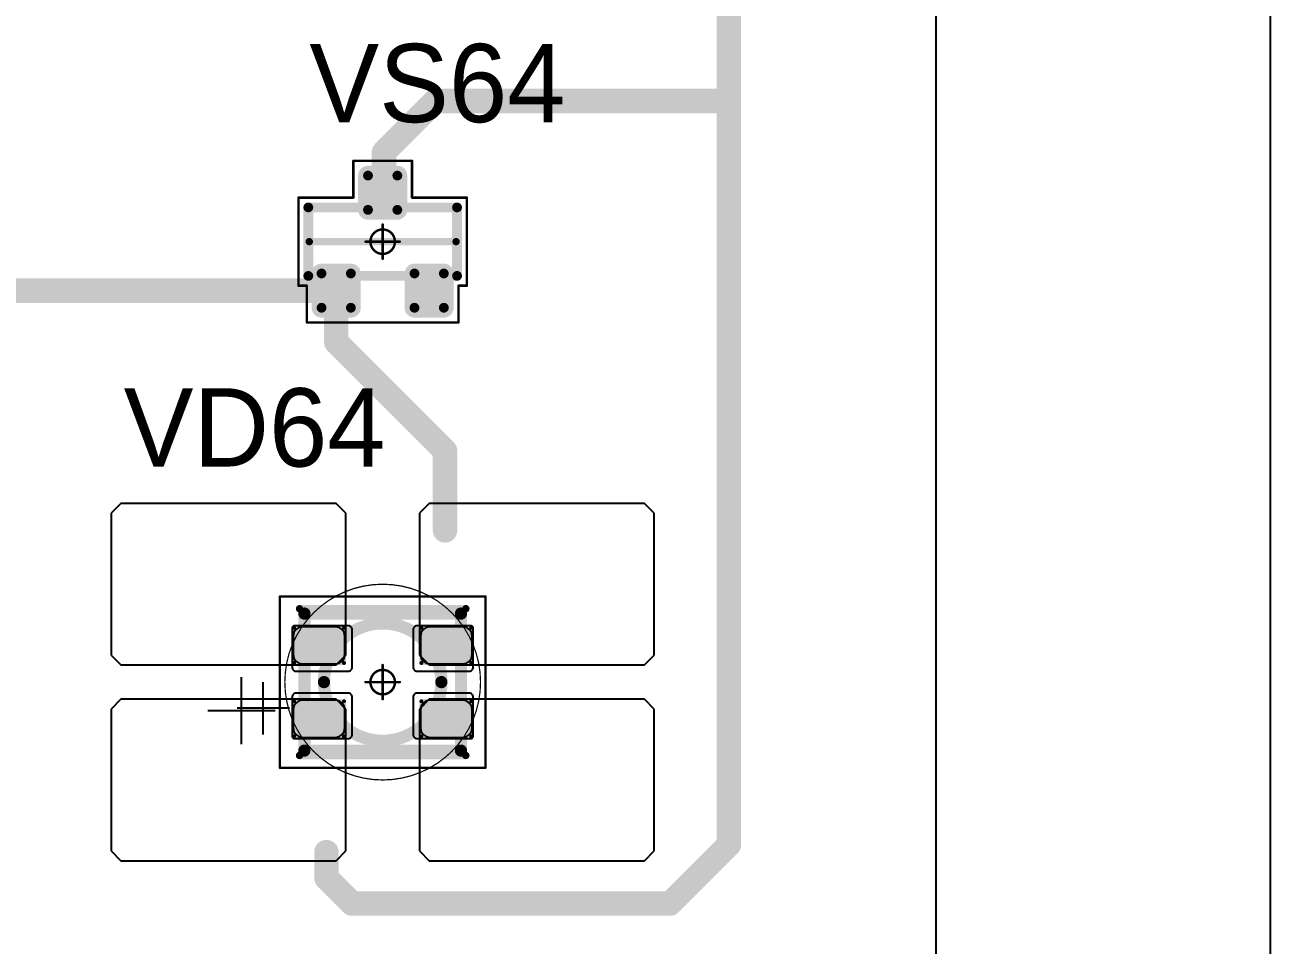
# Model space of a CAD drawing. Header units: millimetres. Extents: x 0 to 400, y 0 to 514.
# Drawn here: x 292.69 to 318.14, y 427.13 to 445.93 of the extents above; entities that cross this region are included whole.
import ezdxf

# ---------------------------------------------------------------- set-up
doc = ezdxf.new("R2010")
doc.units = ezdxf.units.MM
for name, color, linetype in [('Mechanical13', 56, 'Continuous'), ('Mechanical15', 56, 'Continuous'), ('Mechanical2', 216, 'Continuous'), ('TopLayer', 1, 'Continuous'), ('TopOverlay', 2, 'Continuous'), ('TopPaste', 8, 'Continuous'), ('TopSolder', 216, 'Continuous')]:
    doc.layers.add(name, color=color, linetype=linetype)

# ---------------------------------------------------------------- blocks, each defined once
blk = doc.blocks.new('SOT23_118')
at = {"layer": 'Mechanical13', "const_width": 0.1999996}
for points in [[(-0.7000011399999999, 1.52008078), (0.7000011399999999, 1.52008078)], [(-0.7000011399999999, 1.52008078), (-0.7000011399999999, -1.51991822)], [(0.7000011399999999, 1.52008078), (0.7000011399999999, -1.51991822)], [(-0.7000011399999999, -1.51991822), (0.7000011399999999, -1.51991822)]]:
    blk.add_lwpolyline(points, dxfattribs=at)
at = {"layer": 'Mechanical13', "const_width": 0.0999998}
for points in [[(-0.75000104, 1.52008078, 1), (-0.65000124, 1.52008078, 1)], [(-0.75000104, 1.52008078, 1), (-0.65000124, 1.52008078, 1)], [(0.65000124, 1.52008078, 1), (0.75000104, 1.52008078, 1)], [(0.65000124, 1.52008078, 1), (0.75000104, 1.52008078, 1)], [(-0.75000104, -1.51991822, 1), (-0.65000124, -1.51991822, 1)], [(-0.75000104, -1.51991822, 1), (-0.65000124, -1.51991822, 1)], [(0.65000124, -1.51991822, 1), (0.75000104, -1.51991822, 1)], [(0.65000124, -1.51991822, 1), (0.75000104, -1.51991822, 1)]]:
    blk.add_lwpolyline(points, format="xyb", close=True, dxfattribs=at)
at = {"layer": 'Mechanical15', "const_width": 0.0499999}
for points in [[(-1.64999924, 1.55008072), (-1.64999924, -1.54991816)], [(-1.64999924, 1.55008072), (-0.90000074, 1.55008072)], [(-0.90000074, 1.72008038), (-0.90000074, 1.55008072)], [(-0.90000074, 1.72008038), (0.90000074, 1.72008038)], [(0.90000074, 1.72008038), (0.90000074, 0.6000800799999999)], [(0.90000074, 0.6000800799999999), (1.64999924, 0.6000800799999999)], [(1.64999924, 0.6000800799999999), (1.64999924, -0.59991752)], [(0, 0.35008058), (0, -0.34991802)], [(-0.3499993, 8.128e-05), (0.3499993, 8.128e-05)], [(0.90000074, -0.59991752), (1.64999924, -0.59991752)], [(0.90000074, -0.59991752), (0.90000074, -1.71991782)], [(-1.64999924, -1.54991816), (-0.90000074, -1.54991816)], [(-0.90000074, -1.54991816), (-0.90000074, -1.71991782)], [(-0.90000074, -1.71991782), (0.90000074, -1.71991782)]]:
    blk.add_lwpolyline(points, dxfattribs=at)
at = {"layer": 'Mechanical15'}
for points, const_width in [([(-1.66249858, 1.55008072, 1), (-1.6374999, 1.55008072, 1)], 0.02499868), ([(-1.66249858, 1.55008072, 1), (-1.6374999, 1.55008072, 1)], 0.02499868), ([(-0.9125000799999999, 1.72008038, 1), (-0.8875014, 1.72008038, 1)], 0.02499868), ([(-0.9125000799999999, 1.72008038, 1), (-0.8875014, 1.72008038, 1)], 0.02499868), ([(-0.9125000799999999, 1.55008072, 1), (-0.8875014, 1.55008072, 1)], 0.02499868), ([(-0.9125000799999999, 1.55008072, 1), (-0.8875014, 1.55008072, 1)], 0.02499868), ([(0.8875014, 1.72008038, 1), (0.9125000799999999, 1.72008038, 1)], 0.02499868), ([(0.8875014, 1.72008038, 1), (0.9125000799999999, 1.72008038, 1)], 0.02499868), ([(0.8875014, 0.6000800799999999, 1), (0.9125000799999999, 0.6000800799999999, 1)], 0.02499868), ([(0.8875014, 0.6000800799999999, 1), (0.9125000799999999, 0.6000800799999999, 1)], 0.02499868), ([(1.6374999, 0.6000800799999999, 1), (1.66249858, 0.6000800799999999, 1)], 0.02499868), ([(1.6374999, 0.6000800799999999, 1), (1.66249858, 0.6000800799999999, 1)], 0.02499868), ([(0.2499995, 8.128e-05, 1), (-0.2499995, 8.128e-05, 1)], 0.0499999), ([(-0.01249934, 0.35008058, 1), (0.01249934, 0.35008058, 1)], 0.02499868), ([(-0.36249864, 8.128e-05, 1), (-0.33749996, 8.128e-05, 1)], 0.02499868), ([(-0.26249884, 8.128e-05, 1), (-0.23750016, 8.128e-05, 1)], 0.02499868), ([(0.23750016, 8.128e-05, 1), (0.26249884, 8.128e-05, 1)], 0.02499868), ([(0.33749996, 8.128e-05, 1), (0.36249864, 8.128e-05, 1)], 0.02499868), ([(-0.01249934, -0.34991802, 1), (0.01249934, -0.34991802, 1)], 0.02499868), ([(0.8875014, -0.59991752, 1), (0.9125000799999999, -0.59991752, 1)], 0.02499868), ([(0.8875014, -0.59991752, 1), (0.9125000799999999, -0.59991752, 1)], 0.02499868), ([(1.6374999, -0.59991752, 1), (1.66249858, -0.59991752, 1)], 0.02499868), ([(1.6374999, -0.59991752, 1), (1.66249858, -0.59991752, 1)], 0.02499868), ([(-1.66249858, -1.54991816, 1), (-1.6374999, -1.54991816, 1)], 0.02499868), ([(-1.66249858, -1.54991816, 1), (-1.6374999, -1.54991816, 1)], 0.02499868), ([(-0.9125000799999999, -1.54991816, 1), (-0.8875014, -1.54991816, 1)], 0.02499868), ([(-0.9125000799999999, -1.54991816, 1), (-0.8875014, -1.54991816, 1)], 0.02499868), ([(-0.9125000799999999, -1.71991782, 1), (-0.8875014, -1.71991782, 1)], 0.02499868), ([(-0.9125000799999999, -1.71991782, 1), (-0.8875014, -1.71991782, 1)], 0.02499868), ([(0.8875014, -1.71991782, 1), (0.9125000799999999, -1.71991782, 1)], 0.02499868), ([(0.8875014, -1.71991782, 1), (0.9125000799999999, -1.71991782, 1)], 0.02499868)]:
    blk.add_lwpolyline(points, format="xyb", close=True, dxfattribs=dict(at, const_width=const_width))
at = {"layer": 'TopLayer', "const_width": 0.0999998}
for points in [[(-1.39999974, 1.25008132, 1), (-1.29999994, 1.25008132, 1)], [(-0.7000011399999999, 1.25008132, 1), (-0.6000013399999999, 1.25008132, 1)], [(-1.39999974, 0.65008252, 1), (-1.29999994, 0.65008252, 1)], [(-0.7000011399999999, 0.65008252, 1), (-0.6000013399999999, 0.65008252, 1)], [(0.6000013399999999, 0.30008068, 1), (0.7000011399999999, 0.30008068, 1)], [(1.29999994, 0.30008068, 1), (1.39999974, 0.30008068, 1)], [(0.6000013399999999, -0.29991812, 1), (0.7000011399999999, -0.29991812, 1)], [(1.29999994, -0.29991812, 1), (1.39999974, -0.29991812, 1)], [(-1.39999974, -0.64991996, 1), (-1.29999994, -0.64991996, 1)], [(-0.7000011399999999, -0.64991996, 1), (-0.6000013399999999, -0.64991996, 1)], [(-1.39999974, -1.24991876, 1), (-1.29999994, -1.24991876, 1)], [(-0.7000011399999999, -1.24991876, 1), (-0.6000013399999999, -1.24991876, 1)]]:
    blk.add_lwpolyline(points, format="xyb", close=True, dxfattribs=at)
at = {"layer": 'TopLayer'}
for points in [[(-1.34999984, 1.35008112), (-1.34999984, 0.55008272), (-0.65000124, 1.35008112), (-0.65000124, 0.55008272)], [(-1.44999964, 1.25008132), (-1.44999964, 0.65008252), (-0.55000144, 1.25008132), (-0.55000144, 0.65008252)], [(0.55000144, 0.30008068), (0.55000144, -0.29991812), (1.44999964, 0.30008068), (1.44999964, -0.29991812)], [(0.65000124, 0.40008048), (0.65000124, -0.39991792), (1.34999984, 0.40008048), (1.34999984, -0.39991792)], [(-1.44999964, -0.64991996), (-1.44999964, -1.24991876), (-0.55000144, -0.64991996), (-0.55000144, -1.24991876)], [(-1.34999984, -0.54992016), (-1.34999984, -1.34991856), (-0.65000124, -0.54992016), (-0.65000124, -1.34991856)]]:
    blk.add_solid(points, dxfattribs=at)
at = {"layer": 'TopOverlay', "const_width": 0.1499997}
blk.add_lwpolyline([(0, 1.49999954), (0, -1.49999954)], dxfattribs=at)
at = {"layer": 'TopOverlay', "const_width": 0.07499858}
for points in [[(-0.03750056, 1.49999954, 1), (0.03750056, 1.49999954, 1)], [(-0.03750056, -1.49999954, 1), (0.03750056, -1.49999954, 1)]]:
    blk.add_lwpolyline(points, format="xyb", close=True, dxfattribs=at)
at = {"layer": 'TopPaste', "const_width": 0.07499858}
for points in [[(-1.38749786, 1.25008132, 1), (-1.31250182, 1.25008132, 1)], [(-0.68749926, 1.25008132, 1), (-0.61250322, 1.25008132, 1)], [(-1.38749786, 0.65008252, 1), (-1.31250182, 0.65008252, 1)], [(-0.68749926, 0.65008252, 1), (-0.61250322, 0.65008252, 1)], [(0.61250322, 0.30008068, 1), (0.68749926, 0.30008068, 1)], [(1.31250182, 0.30008068, 1), (1.38749786, 0.30008068, 1)], [(0.61250322, -0.29991812, 1), (0.68749926, -0.29991812, 1)], [(1.31250182, -0.29991812, 1), (1.38749786, -0.29991812, 1)], [(-1.38749786, -0.64991996, 1), (-1.31250182, -0.64991996, 1)], [(-0.68749926, -0.64991996, 1), (-0.61250322, -0.64991996, 1)], [(-1.38749786, -1.24991876, 1), (-1.31250182, -1.24991876, 1)], [(-0.68749926, -1.24991876, 1), (-0.61250322, -1.24991876, 1)]]:
    blk.add_lwpolyline(points, format="xyb", close=True, dxfattribs=at)
at = {"layer": 'TopPaste'}
for points in [[(-1.34999984, 1.3250799), (-1.34999984, 0.57508394), (-0.65000124, 1.3250799), (-0.65000124, 0.57508394)], [(-1.42499842, 1.25008132), (-1.42499842, 0.65008252), (-0.5750026599999999, 1.25008132), (-0.5750026599999999, 0.65008252)], [(0.5750026599999999, 0.30008068), (0.5750026599999999, -0.29991812), (1.42499842, 0.30008068), (1.42499842, -0.29991812)], [(0.65000124, 0.37507926), (0.65000124, -0.3749166999999999), (1.34999984, 0.37507926), (1.34999984, -0.3749166999999999)], [(-1.42499842, -0.64991996), (-1.42499842, -1.24991876), (-0.5750026599999999, -0.64991996), (-0.5750026599999999, -1.24991876)], [(-1.34999984, -0.57492138), (-1.34999984, -1.32491734), (-0.65000124, -0.57492138), (-0.65000124, -1.32491734)]]:
    blk.add_solid(points, dxfattribs=at)
at = {"layer": 'TopSolder', "const_width": 0.2015998}
for points in [[(-1.45079974, 1.25008132, 1), (-1.24919994, 1.25008132, 1)], [(-0.75080114, 1.25008132, 1), (-0.5492013399999999, 1.25008132, 1)], [(-1.45079974, 0.65008252, 1), (-1.24919994, 0.65008252, 1)], [(-0.75080114, 0.65008252, 1), (-0.5492013399999999, 0.65008252, 1)], [(0.5492013399999999, 0.30008068, 1), (0.75080114, 0.30008068, 1)], [(1.24919994, 0.30008068, 1), (1.45079974, 0.30008068, 1)], [(0.5492013399999999, -0.29991812, 1), (0.75080114, -0.29991812, 1)], [(1.24919994, -0.29991812, 1), (1.45079974, -0.29991812, 1)], [(-1.45079974, -0.64991996, 1), (-1.24919994, -0.64991996, 1)], [(-0.75080114, -0.64991996, 1), (-0.5492013399999999, -0.64991996, 1)], [(-1.45079974, -1.24991876, 1), (-1.24919994, -1.24991876, 1)], [(-0.75080114, -1.24991876, 1), (-0.5492013399999999, -1.24991876, 1)]]:
    blk.add_lwpolyline(points, format="xyb", close=True, dxfattribs=at)
at = {"layer": 'TopSolder'}
for points in [[(-1.34999984, 1.45168112), (-1.34999984, 0.44848272), (-0.65000124, 1.45168112), (-0.65000124, 0.44848272)], [(-1.55159964, 1.25008132), (-1.55159964, 0.65008252), (-0.4484014399999999, 1.25008132), (-0.4484014399999999, 0.65008252)], [(0.4484014399999999, 0.30008068), (0.4484014399999999, -0.29991812), (1.55159964, 0.30008068), (1.55159964, -0.29991812)], [(0.65000124, 0.50168048), (0.65000124, -0.50151792), (1.34999984, 0.50168048), (1.34999984, -0.50151792)], [(-1.34999984, -0.44832016), (-1.34999984, -1.45151856), (-0.65000124, -0.44832016), (-0.65000124, -1.45151856)], [(-1.55159964, -0.64991996), (-1.55159964, -1.24991876), (-0.4484014399999999, -0.64991996), (-0.4484014399999999, -1.24991876)]]:
    blk.add_solid(points, dxfattribs=at)
blk = doc.blocks.new('E65F_291')
at = {"layer": 'Mechanical13'}
for p, q in [((2.44058186, 1.07119928), (2.44058186, 0)), ((1.90498222, 0.5355996399999999), (2.9761815, 0.5355996399999999))]:
    blk.add_line(p, q, dxfattribs=at)
at = {"layer": 'Mechanical13', "const_width": 0.2499995}
for points in [[(-1.60001712, 1.39999974), (-1.60001712, -1.39999974)], [(1.59998156, 1.39999974), (-1.60001712, 1.39999974)], [(1.59998156, 1.39999974), (1.59998156, -1.39999974)], [(1.59998156, -1.39999974), (-1.60001712, -1.39999974)]]:
    blk.add_lwpolyline(points, dxfattribs=at)
at = {"layer": 'Mechanical13'}
for points, const_width in [([(-1.66251636, 1.39999974, 1), (-1.53751788, 1.39999974, 1)], 0.12499848), ([(-1.66251636, 1.39999974, 1), (-1.53751788, 1.39999974, 1)], 0.12499848), ([(1.19998236, 0, 1), (-1.20001792, 0, 1)], 0.2499995), ([(1.53748232, 1.39999974, 1), (1.6624808, 1.39999974, 1)], 0.12499848), ([(1.53748232, 1.39999974, 1), (1.6624808, 1.39999974, 1)], 0.12499848), ([(-1.26251716, 0, 1), (-1.13751868, 0, 1)], 0.12499848), ([(1.13748312, 0, 1), (1.2624816, 0, 1)], 0.12499848), ([(-1.66251636, -1.39999974, 1), (-1.53751788, -1.39999974, 1)], 0.12499848), ([(-1.66251636, -1.39999974, 1), (-1.53751788, -1.39999974, 1)], 0.12499848), ([(1.53748232, -1.39999974, 1), (1.6624808, -1.39999974, 1)], 0.12499848), ([(1.53748232, -1.39999974, 1), (1.6624808, -1.39999974, 1)], 0.12499848)]:
    blk.add_lwpolyline(points, format="xyb", close=True, dxfattribs=dict(at, const_width=const_width))
at = {"layer": 'Mechanical15', "const_width": 0.0499999}
for points in [[(2.09996532, 1.74999904), (-2.10003644, 1.75000158)], [(-2.10003644, 1.75000158), (-2.10003644, -1.75000158)], [(2.09996532, 1.74999904), (2.09996532, -1.74999904)], [(-1.778e-05, 0.3499993), (-1.778e-05, -0.3499993)], [(-1.778e-05, 0.3499993), (-1.778e-05, -0.3499993)], [(0.34996374, 1.778e-05), (-0.35003486, 1.778e-05)], [(0.34998152, 0), (-0.35001708, 0)], [(2.09996532, -1.74999904), (-2.10003644, -1.75000158)]]:
    blk.add_lwpolyline(points, dxfattribs=at)
at = {"layer": 'Mechanical15'}
for points, const_width in [([(-2.11253578, 1.75000158, 1), (-2.0875371, 1.75000158, 1)], 0.02499868), ([(-2.11253578, 1.75000158, 1), (-2.0875371, 1.75000158, 1)], 0.02499868), ([(2.08746598, 1.74999904, 1), (2.11246466, 1.74999904, 1)], 0.02499868), ([(2.08746598, 1.74999904, 1), (2.11246466, 1.74999904, 1)], 0.02499868), ([(0.24996394, 1.778e-05, 1), (-0.25003506, 1.778e-05, 1)], 0.0499999), ([(0.24998172, 0, 1), (-0.25001728, 0, 1)], 0.0499999), ([(-0.01251712, 0.3499993, 1), (0.01248156, 0.3499993, 1)], 0.02499868), ([(-0.01251712, 0.3499993, 1), (0.01248156, 0.3499993, 1)], 0.02499868), ([(-0.3625342, 1.778e-05, 1), (-0.33753552, 1.778e-05, 1)], 0.02499868), ([(-0.36251642, 0, 1), (-0.33751774, 0, 1)], 0.02499868), ([(-0.2625344, 1.778e-05, 1), (-0.23753572, 1.778e-05, 1)], 0.02499868), ([(-0.26251662, 0, 1), (-0.23751794, 0, 1)], 0.02499868), ([(0.2374646, 1.778e-05, 1), (0.26246328, 1.778e-05, 1)], 0.02499868), ([(0.23748238, 0, 1), (0.26248106, 0, 1)], 0.02499868), ([(0.3374643999999999, 1.778e-05, 1), (0.36246308, 1.778e-05, 1)], 0.02499868), ([(0.33748218, 0, 1), (0.36248086, 0, 1)], 0.02499868), ([(-0.01251712, -0.3499993, 1), (0.01248156, -0.3499993, 1)], 0.02499868), ([(-0.01251712, -0.3499993, 1), (0.01248156, -0.3499993, 1)], 0.02499868), ([(-2.11253578, -1.75000158, 1), (-2.0875371, -1.75000158, 1)], 0.02499868), ([(-2.11253578, -1.75000158, 1), (-2.0875371, -1.75000158, 1)], 0.02499868), ([(2.08746598, -1.74999904, 1), (2.11246466, -1.74999904, 1)], 0.02499868), ([(2.08746598, -1.74999904, 1), (2.11246466, -1.74999904, 1)], 0.02499868)]:
    blk.add_lwpolyline(points, format="xyb", close=True, dxfattribs=dict(at, const_width=const_width))
at = {"layer": 'TopLayer'}
for p, q in [((-5.35001724, 3.64999778), (-5.55001684, 3.44999818)), ((-0.9500158799999998, 3.650002859999999), (-5.35001724, 3.65000032)), ((-5.35001724, 3.65000032), (-5.35001724, 3.64999778)), ((-0.75001374, 3.45000072), (-0.9500158799999998, 3.650002859999999)), ((0.9499803199999999, 3.64999778), (0.7499807199999999, 3.44999818)), ((5.34997914, 3.65000032), (0.9499803199999999, 3.650002859999999)), ((0.9499803199999999, 3.650002859999999), (0.9499803199999999, 3.64999778)), ((5.54997874, 3.45000072), (5.34997914, 3.65000032)), ((-5.55001684, 3.44999818), (-5.54973236, 3.4497137)), ((-5.54973236, 3.4497137), (-5.54973236, 0.5499989)), ((-0.75001628, 0.54999636), (-0.75001374, 3.45000072)), ((0.7499807199999999, 3.44999818), (0.7502652, 3.4497137)), ((0.7502652, 3.4497137), (0.7502652, 0.5499989)), ((5.54998128, 0.54999636), (5.54997874, 3.45000072)), ((-5.54973236, 0.5499989), (-5.35001724, 0.3499993)), ((-0.9500158799999998, 0.3499993), (-0.75001628, 0.54999636)), ((0.7502652, 0.5499989), (0.9499803199999999, 0.3499993)), ((5.349981679999999, 0.3499993), (5.54998128, 0.54999636)), ((-5.35001724, 0.3499993), (-0.9500158799999998, 0.3499993)), ((0.9499803199999999, 0.3499993), (5.349981679999999, 0.3499993)), ((-5.35001724, -0.35000184), (-5.55001684, -0.55000144)), ((-0.9500158799999998, -0.3499993), (-5.35001724, -0.3499993)), ((-5.35001724, -0.3499993), (-5.35001724, -0.35000184)), ((-0.75001628, -0.54999636), (-0.9500158799999998, -0.3499993)), ((0.9499803199999999, -0.35000184), (0.7499807199999999, -0.55000144)), ((5.349981679999999, -0.3499993), (0.9499803199999999, -0.3499993)), ((0.9499803199999999, -0.3499993), (0.9499803199999999, -0.35000184)), ((5.54998128, -0.54999636), (5.349981679999999, -0.3499993)), ((-5.55001684, -0.55000144), (-5.54973236, -0.55028592)), ((-5.54973236, -0.55028592), (-5.54973236, -3.45000072)), ((-0.75001374, -3.45000072), (-0.75001628, -0.54999636)), ((0.7499807199999999, -0.55000144), (0.7502652, -0.55028592)), ((0.7502652, -0.55028592), (0.7502652, -3.45000072)), ((5.54997874, -3.45000072), (5.54998128, -0.54999636)), ((-5.54973236, -3.45000072), (-5.35001724, -3.65000032)), ((-0.9500158799999998, -3.650002859999999), (-0.75001374, -3.45000072)), ((0.7502652, -3.45000072), (0.9499803199999999, -3.650002859999999)), ((5.34997914, -3.65000032), (5.54997874, -3.45000072)), ((-5.35001724, -3.65000032), (-0.9500158799999998, -3.650002859999999)), ((0.9499803199999999, -3.650002859999999), (5.34997914, -3.65000032))]:
    blk.add_line(p, q, dxfattribs=at)
at = {"layer": 'TopLayer', "const_width": 0.03999991999999999}
for points in [[(-1.82994554, 1.11000032, 1), (-1.78994562, 1.11000032, 1)], [(-0.8099475799999999, 1.11000032, 1), (-0.7699476599999999, 1.11000032, 1)], [(0.77005434, 1.11000032, 1), (0.81005426, 1.11000032, 1)], [(1.7900523, 1.11000032, 1), (1.83005222, 1.11000032, 1)], [(-1.82994554, 0.39000176, 1), (-1.78994562, 0.39000176, 1)], [(-0.8099475799999999, 0.39000176, 1), (-0.7699476599999999, 0.39000176, 1)], [(0.77005434, 0.39000176, 1), (0.81005426, 0.39000176, 1)], [(1.7900523, 0.39000176, 1), (1.83005222, 0.39000176, 1)], [(-1.82994554, -0.39000176, 1), (-1.78994562, -0.39000176, 1)], [(-0.8099475799999999, -0.39000176, 1), (-0.7699476599999999, -0.39000176, 1)], [(0.77005434, -0.39000176, 1), (0.81005426, -0.39000176, 1)], [(1.7900523, -0.39000176, 1), (1.83005222, -0.39000176, 1)], [(-1.82994554, -1.11000032, 1), (-1.78994562, -1.11000032, 1)], [(-0.8099475799999999, -1.11000032, 1), (-0.7699476599999999, -1.11000032, 1)], [(0.77005434, -1.11000032, 1), (0.81005426, -1.11000032, 1)], [(1.7900523, -1.11000032, 1), (1.83005222, -1.11000032, 1)]]:
    blk.add_lwpolyline(points, format="xyb", close=True, dxfattribs=at)
at = {"layer": 'TopLayer'}
for points in [[(-1.8499455, 1.11000032), (-1.8499455, 0.39000176), (-0.7499477, 1.11000032), (-0.7499477, 0.39000176)], [(-1.80994558, 1.15000024), (-1.80994558, 0.35000184), (-0.78994762, 1.15000024), (-0.78994762, 0.35000184)], [(0.7500543799999999, 1.11000032), (0.7500543799999999, 0.39000176), (1.85005218, 1.11000032), (1.85005218, 0.39000176)], [(0.7900543, 1.15000024), (0.7900543, 0.35000184), (1.81005226, 1.15000024), (1.81005226, 0.35000184)], [(-1.8499455, -0.39000176), (-1.8499455, -1.11000032), (-0.7499477, -0.39000176), (-0.7499477, -1.11000032)], [(-1.80994558, -0.35000184), (-1.80994558, -1.15000024), (-0.78994762, -0.35000184), (-0.78994762, -1.15000024)], [(0.7500543799999999, -0.39000176), (0.7500543799999999, -1.11000032), (1.85005218, -0.39000176), (1.85005218, -1.11000032)], [(0.7900543, -0.35000184), (0.7900543, -1.15000024), (1.81005226, -0.35000184), (1.81005226, -1.15000024)]]:
    blk.add_solid(points, dxfattribs=at)
at = {"layer": 'TopOverlay'}
for p, q in [((2.88554922, 1.27113538), (2.88554922, -0.0999998)), ((2.1999829, 0.58556652), (3.57111808, 0.58556652))]:
    blk.add_line(p, q, dxfattribs=at)
at = {"layer": 'TopOverlay', "const_width": 0.1499997}
for points in [[(1.69998136, 1.49999954), (-1.70001692, 1.49999954)], [(1.69998136, -1.49999954), (-1.70001692, -1.49999954)]]:
    blk.add_lwpolyline(points, dxfattribs=at)
at = {"layer": 'TopOverlay', "const_width": 0.07499858}
for points in [[(-1.73751748, 1.49999954, 1), (-1.66251636, 1.49999954, 1)], [(1.6624808, 1.49999954, 1), (1.73748192, 1.49999954, 1)], [(-1.73751748, -1.49999954, 1), (-1.66251636, -1.49999954, 1)], [(1.6624808, -1.49999954, 1), (1.73748192, -1.49999954, 1)]]:
    blk.add_lwpolyline(points, format="xyb", close=True, dxfattribs=at)
at = {"layer": 'TopPaste'}
for p, q in [((-1.77269648, 1.0726801), (-1.81413912, 1.01066092)), ((-1.7106773, 1.11412274), (-1.77269648, 1.0726801)), ((-1.63751768, 1.1286744), (-1.7106773, 1.11412274)), ((-0.96251776, 1.1286744), (-1.63751768, 1.1286744)), ((-0.8893581399999999, 1.11412274), (-0.96251776, 1.1286744)), ((-0.82733896, 1.0726801), (-0.8893581399999999, 1.11412274)), ((-0.78589632, 1.01066092), (-0.82733896, 1.0726801)), ((0.8273034, 1.0726801), (0.7858607599999999, 1.01066092)), ((0.88932258, 1.11412274), (0.8273034, 1.0726801)), ((0.9624822000000001, 1.1286744), (0.88932258, 1.11412274)), ((1.63748212, 1.1286744), (0.9624822000000001, 1.1286744)), ((1.71064174, 1.11412274), (1.63748212, 1.1286744)), ((1.77266092, 1.0726801), (1.71064174, 1.11412274)), ((1.81410356, 1.01066092), (1.77266092, 1.0726801)), ((-1.81413912, 1.01066092), (-1.82869078, 0.9375012999999999)), ((-1.82869078, 0.9375012999999999), (-1.82869078, 0.56250078)), ((-0.7713446599999999, 0.9375012999999999), (-0.78589632, 1.01066092)), ((-0.7713446599999999, 0.56250078), (-0.7713446599999999, 0.9375012999999999)), ((0.7858607599999999, 1.01066092), (0.7713091, 0.9375012999999999)), ((0.7713091, 0.9375012999999999), (0.7713091, 0.56250078)), ((1.82865522, 0.9375012999999999), (1.81410356, 1.01066092)), ((1.82865522, 0.56250078), (1.82865522, 0.9375012999999999)), ((-1.82869078, 0.56250078), (-1.81413912, 0.4893386199999999)), ((-0.78589632, 0.4893386199999999), (-0.7713446599999999, 0.56250078)), ((0.7713091, 0.56250078), (0.7858633, 0.4893411599999999)), ((1.8141061, 0.4893411599999999), (1.82865522, 0.56250078)), ((-1.81413912, 0.4893386199999999), (-1.77269648, 0.42732198)), ((-1.77269648, 0.42732198), (-1.7106773, 0.3858768)), ((-1.7106773, 0.3858768), (-1.63751768, 0.3713251399999999)), ((-1.63751768, 0.3713251399999999), (-0.96251776, 0.3713251399999999)), ((-0.96251776, 0.3713251399999999), (-0.8893581399999999, 0.3858768)), ((-0.8893581399999999, 0.3858768), (-0.82733896, 0.42732198)), ((-0.82733896, 0.42732198), (-0.78589632, 0.4893386199999999)), ((0.7858633, 0.4893411599999999), (0.8273034, 0.42732198)), ((0.8273034, 0.42732198), (0.88932258, 0.38587934)), ((0.88932258, 0.38587934), (0.9624822000000001, 0.3713251399999999)), ((0.9624822000000001, 0.3713251399999999), (1.63748212, 0.37132768)), ((1.63748212, 0.37132768), (1.71064174, 0.3858768)), ((1.71064174, 0.3858768), (1.77266092, 0.42732198)), ((1.77266092, 0.42732198), (1.8141061, 0.4893411599999999)), ((-1.81413912, -0.4893386199999999), (-1.82869078, -0.56250078)), ((-1.77269648, -0.42732198), (-1.81413912, -0.4893386199999999)), ((-1.7106773, -0.3858768), (-1.77269648, -0.42732198)), ((-1.63751768, -0.3713251399999999), (-1.7106773, -0.3858768)), ((-0.96251776, -0.3713251399999999), (-1.63751768, -0.3713251399999999)), ((-0.8893581399999999, -0.3858768), (-0.96251776, -0.3713251399999999)), ((-0.82733896, -0.42732198), (-0.8893581399999999, -0.3858768)), ((-0.78589632, -0.4893386199999999), (-0.82733896, -0.42732198)), ((-0.7713446599999999, -0.56250078), (-0.78589632, -0.4893386199999999)), ((0.7858633, -0.4893411599999999), (0.7713091, -0.56250078)), ((0.8273034, -0.42732198), (0.7858633, -0.4893411599999999)), ((0.88932258, -0.38587934), (0.8273034, -0.42732198)), ((0.9624822000000001, -0.3713251399999999), (0.88932258, -0.38587934)), ((1.63748212, -0.37132768), (0.9624822000000001, -0.3713251399999999)), ((1.71064174, -0.3858768), (1.63748212, -0.37132768)), ((1.77266092, -0.42732198), (1.71064174, -0.3858768)), ((1.8141061, -0.4893411599999999), (1.77266092, -0.42732198)), ((1.82865522, -0.56250078), (1.8141061, -0.4893411599999999)), ((-1.82869078, -0.56250078), (-1.82869078, -0.9375012999999999)), ((-0.7713446599999999, -0.9375012999999999), (-0.7713446599999999, -0.56250078)), ((0.7713091, -0.56250078), (0.7713091, -0.9375012999999999)), ((1.82865522, -0.9375012999999999), (1.82865522, -0.56250078)), ((-1.82869078, -0.9375012999999999), (-1.81413912, -1.01066092)), ((-1.81413912, -1.01066092), (-1.77269648, -1.0726801)), ((-0.82733896, -1.0726801), (-0.78589632, -1.01066092)), ((-0.78589632, -1.01066092), (-0.7713446599999999, -0.9375012999999999)), ((0.7713091, -0.9375012999999999), (0.7858607599999999, -1.01066092)), ((0.7858607599999999, -1.01066092), (0.8273034, -1.0726801)), ((1.77266092, -1.0726801), (1.81410356, -1.01066092)), ((1.81410356, -1.01066092), (1.82865522, -0.9375012999999999)), ((-1.77269648, -1.0726801), (-1.7106773, -1.11412274)), ((-1.7106773, -1.11412274), (-1.63751768, -1.1286744)), ((-1.63751768, -1.1286744), (-0.96251776, -1.1286744)), ((-0.96251776, -1.1286744), (-0.8893581399999999, -1.11412274)), ((-0.8893581399999999, -1.11412274), (-0.82733896, -1.0726801)), ((0.8273034, -1.0726801), (0.88932258, -1.11412274)), ((0.88932258, -1.11412274), (0.9624822000000001, -1.1286744)), ((0.9624822000000001, -1.1286744), (1.63748212, -1.1286744)), ((1.63748212, -1.1286744), (1.71064174, -1.11412274)), ((1.71064174, -1.11412274), (1.77266092, -1.0726801))]:
    blk.add_line(p, q, dxfattribs=at)
at = {"layer": 'TopSolder'}
for p, q in [((-1.84997344, 1.1006328), (-1.8500344, 1.1005693)), ((-1.8500344, 1.1005693), (-1.85003186, 0.30054804)), ((-1.8499709, 1.11057182), (-1.84997344, 1.1006328)), ((-1.84235852, 1.1289284), (-1.8499709, 1.11057182)), ((-1.82829962, 1.14297714), (-1.84235852, 1.1289284)), ((-1.80993542, 1.15057428), (-1.82829962, 1.14297714)), ((-1.79999894, 1.1505692), (-1.80993542, 1.15057428)), ((-0.7000443199999999, 1.15057174), (-1.79999894, 1.1505692)), ((-0.70004178, 1.15057174), (-0.7000443199999999, 1.15057174)), ((-0.6851218199999999, 1.15057428), (-0.70004178, 1.15057174)), ((-0.6575526599999999, 1.13915444), (-0.6851218199999999, 1.15057428)), ((-0.63645288, 1.1180572), (-0.6575526599999999, 1.13915444)), ((-0.6250355799999999, 1.09048804), (-0.63645288, 1.1180572)), ((-0.62504574, 0.30055566), (-0.6250355799999999, 1.07556808)), ((-0.6250355799999999, 1.07556808), (-0.6250355799999999, 1.09048804)), ((0.6249822399999999, 1.07555792), (0.6249644599999999, 1.07556808)), ((0.6249644599999999, 1.07556808), (0.62496954, 0.30054804)), ((0.63638684, 1.1180445), (0.6249771599999999, 1.09047788)), ((0.6249771599999999, 1.09047788), (0.6249822399999999, 1.07555792)), ((0.6574789999999999, 1.13914428), (0.63638684, 1.1180445)), ((0.685038, 1.1505692), (0.6574789999999999, 1.13914428)), ((0.69995542, 1.15057174), (0.685038, 1.1505692)), ((1.79996846, 1.15056412), (0.69995542, 1.15057174)), ((1.79997354, 1.15055904), (1.79996846, 1.15056412)), ((1.80991002, 1.15056158), (1.79997354, 1.15055904)), ((1.82827168, 1.14295682), (1.80991002, 1.15056158)), ((1.8423255, 1.128903), (1.82827168, 1.14295682)), ((1.84993026, 1.11054388), (1.8423255, 1.128903)), ((1.84993026, 1.10060486), (1.84993026, 1.11054388)), ((1.84995312, 0.30055566), (1.84993026, 1.10060486)), ((-1.85003186, 0.30054804), (-1.85003186, 0.2856331599999999)), ((-1.85003186, 0.2856331599999999), (-1.83861202, 0.25807924)), ((-1.83861202, 0.25807924), (-1.81751732, 0.23699216)), ((-0.65756536, 0.23699216), (-0.63647066, 0.25808432)), ((-0.63647066, 0.25808432), (-0.62505082, 0.28564078)), ((-0.62505082, 0.28564078), (-0.62505082, 0.30055566)), ((-0.62505082, 0.30055566), (-0.62504574, 0.30055566)), ((0.62496954, 0.30054804), (0.6249720799999999, 0.2856331599999999)), ((0.6249720799999999, 0.2856331599999999), (0.6363919199999999, 0.2580767)), ((0.6363919199999999, 0.2580767), (0.6574891599999999, 0.23698962)), ((1.8174335, 0.23698708), (1.8385282, 0.25807416)), ((1.8385282, 0.25807416), (1.84994804, 0.28563062)), ((1.84994804, 0.28563062), (1.84995058, 0.3005455)), ((1.84995058, 0.3005455), (1.84995312, 0.30055566)), ((-1.81751732, 0.23699216), (-1.78995832, 0.22558248)), ((-1.78995832, 0.22558248), (-1.77504344, 0.22558502)), ((-1.77504344, 0.22558502), (-1.77504344, 0.22557994)), ((-1.77504344, 0.22557994), (-0.70004178, 0.22558248)), ((-0.70004178, 0.22558248), (-0.68512436, 0.22557994)), ((-0.68512436, 0.22557994), (-0.65756536, 0.23699216)), ((0.6574891599999999, 0.23698962), (0.6850507, 0.22557994)), ((0.6850507, 0.22557994), (0.69996304, 0.22558502)), ((0.69996304, 0.22558502), (0.69995542, 0.2255774)), ((0.69995542, 0.2255774), (1.77495962, 0.22558248)), ((1.77495962, 0.22558248), (1.78987196, 0.2255774)), ((1.78987196, 0.2255774), (1.8174335, 0.23698708)), ((-1.81750462, -0.2358517), (-1.83859932, -0.25694132)), ((-1.78994308, -0.22443948), (-1.81750462, -0.2358517)), ((-1.77502566, -0.22444202), (-1.78994308, -0.22443948)), ((-0.70002654, -0.22444202), (-1.77502566, -0.22444202)), ((-0.700024, -0.22444456), (-0.70002654, -0.22444202)), ((-0.68510912, -0.22443948), (-0.700024, -0.22444456)), ((-0.6575501199999999, -0.23584916), (-0.68510912, -0.22443948)), ((-0.63645288, -0.25693624), (-0.6575501199999999, -0.23584916)), ((0.65749678, -0.2358517), (0.63640208, -0.25694386)), ((0.68505578, -0.22443948), (0.65749678, -0.2358517)), ((0.6999732, -0.22444202), (0.68505578, -0.22443948)), ((1.77497232, -0.22444202), (0.6999732, -0.22444202)), ((1.77497486, -0.22444456), (1.77497232, -0.22444202)), ((1.78988974, -0.22444202), (1.77497486, -0.22444456)), ((1.81744874, -0.2358517), (1.78988974, -0.22444202)), ((1.83854344, -0.25693878), (1.81744874, -0.2358517)), ((-1.85002424, -0.29941774), (-1.85002678, -1.09943138)), ((-1.85001916, -0.2994152), (-1.85002424, -0.29941774)), ((-1.83859932, -0.25694132), (-1.85001916, -0.28450032)), ((-1.85001916, -0.28450032), (-1.85001916, -0.2994152)), ((-0.6250330399999999, -0.2844927), (-0.63645288, -0.25693624)), ((-0.62505844, -1.07443016), (-0.6250330399999999, -0.29940504)), ((-0.6250330399999999, -0.29940504), (-0.6250330399999999, -0.2844927)), ((0.6249746199999999, -0.29941774), (0.6249644599999999, -1.07443016)), ((0.6249822399999999, -0.29941774), (0.6249746199999999, -0.29941774)), ((0.63640208, -0.25694386), (0.6249822399999999, -0.28450032)), ((0.6249822399999999, -0.28450032), (0.6249822399999999, -0.29941774)), ((1.84996328, -0.2844927), (1.83854344, -0.25693878)), ((1.84996328, -0.29940758), (1.84996328, -0.2844927)), ((1.84996328, -1.09943392), (1.84996328, -0.29940758)), ((-1.85002678, -1.09943138), (-1.8500217, -1.10936786)), ((-1.8500217, -1.10936786), (-1.84239916, -1.12772444)), ((-1.84239916, -1.12772444), (-1.82833518, -1.1417681)), ((-1.82833518, -1.1417681), (-1.8099659, -1.14936016)), ((-1.8099659, -1.14936016), (-1.80002688, -1.14935)), ((-1.80002688, -1.14935), (-1.80002688, -1.14935254)), ((-1.80002688, -1.14935254), (-0.70002654, -1.14942874)), ((-0.70002654, -1.14942874), (-0.6851014999999999, -1.14941858)), ((-0.6851014999999999, -1.14941858), (-0.6575348799999999, -1.13797334)), ((-0.6575348799999999, -1.13797334), (-0.6364477999999999, -1.1168507)), ((-0.6364477999999999, -1.1168507), (-0.62504828, -1.0892663)), ((-0.62504828, -1.0892663), (-0.62506098, -1.0743438)), ((-0.62506098, -1.0743438), (-0.62505844, -1.07443016)), ((0.6249644599999999, -1.07443016), (0.6249644599999999, -1.08934758)), ((0.6249644599999999, -1.08934758), (0.6363843, -1.11691674)), ((0.6363843, -1.11691674), (0.65748408, -1.13801398)), ((0.65748408, -1.13801398), (0.68505324, -1.14943382)), ((0.68505324, -1.14943382), (0.6999732, -1.14943128)), ((0.69997066, -1.14943382), (1.79993036, -1.14942874)), ((0.6999732, -1.14943128), (0.69997066, -1.14943382)), ((1.79993036, -1.14942874), (1.80986684, -1.14943382)), ((1.80986684, -1.14943382), (1.82823104, -1.14183668)), ((1.82823104, -1.14183668), (1.84228994, -1.12778794)), ((1.84228994, -1.12778794), (1.84990232, -1.10943136)), ((1.84990232, -1.10943136), (1.84990486, -1.09949234)), ((1.84990486, -1.09949234), (1.84996328, -1.09943392))]:
    blk.add_line(p, q, dxfattribs=at)

msp = doc.modelspace()

# ---------------------------------------------------------------- linework, layer by layer
at = {"layer": 'Mechanical2'}
for points, const_width in [([(301.99999798, 432.4999986, 1), (298.0000009, 432.4999986, 1)], 0.0254), ([(299.99975052, 434.4999996799999, 1), (300.0002483599999, 434.4999996799999, 1)], 0.00050038), ([(297.9936509, 432.4999986, 1), (298.0063509, 432.4999986, 1)], 0.0127), ([(297.99974944, 432.4999986, 1), (298.00024728, 432.4999986, 1)], 0.00050038), ([(301.99364798, 432.4999986, 1), (302.00634798, 432.4999986, 1)], 0.0127), ([(301.99974906, 432.4999986, 1), (302.0002469, 432.4999986, 1)], 0.00050038), ([(299.99975052, 430.5000000599999, 1), (300.0002483599999, 430.5000000599999, 1)], 0.00050038)]:
    msp.add_lwpolyline(points, format="xyb", close=True, dxfattribs=dict(at, const_width=const_width))
at = {"layer": 'Mechanical2', "const_width": 0.00100076}
for points in [[(299.99999944, 430.5000000599999), (299.99999944, 434.4999996799999)], [(297.99999836, 432.4999986), (301.99999798, 432.4999986)]]:
    msp.add_lwpolyline(points, dxfattribs=at)
at = {"layer": 'TopLayer'}
for p, q in [((318.13750444, 457.72687982), (318.13751714, 145.58748378)), ((311.3124711, 142.84999878), (311.3124711, 455.23554114))]:
    msp.add_line(p, q, dxfattribs=at)
at = {"layer": 'TopLayer', "const_width": 0.499999}
for points in [[(307.07500434, 444.37500406), (307.07500434, 452.80004436)], [(300.02600396, 443.3260043799999), (301.0750011, 444.37500152)], [(301.0750011, 444.37500152), (307.0750018, 444.37500152)], [(307.0750018, 444.37500152), (307.07500434, 444.37500406)], [(307.07500434, 429.17500398), (307.07500434, 444.37500406)], [(300.02600396, 442.5260771), (300.02600396, 443.3260043799999)], [(299.99992832, 442.50000146), (300.02600396, 442.5260771)], [(292.37500072, 440.50000038), (299.04992768, 440.50000038)], [(299.04992768, 439.4501244), (299.04992768, 440.50000038)], [(299.04992768, 439.4501244), (301.27500578, 437.2250463)], [(301.27500578, 435.6000457399999), (301.27500578, 437.2250463)], [(305.87499912, 427.9749987599999), (307.07500434, 429.17500398)], [(298.8499992, 428.50000152), (298.8499992, 429.0249991999999)], [(298.8499992, 428.50000152), (299.37500196, 427.9749987599999)], [(299.37500196, 427.9749987599999), (305.87499912, 427.9749987599999)]]:
    msp.add_lwpolyline(points, dxfattribs=at)
at = {"layer": 'TopLayer', "const_width": 0.2499995}
for points in [[(300.95000262, 444.37500152, 1), (301.19999958, 444.37500152, 1)], [(300.95000262, 444.37500152, 1), (301.19999958, 444.37500152, 1)], [(306.95000332, 444.37500152, 1), (307.20000028, 444.37500152, 1)], [(306.95000332, 444.37500152, 1), (307.20000028, 444.37500152, 1)], [(306.95000586, 444.37500406, 1), (307.20000282, 444.37500406, 1)], [(306.95000586, 444.37500406, 1), (307.20000282, 444.37500406, 1)], [(306.95000586, 444.37500406, 1), (307.20000282, 444.37500406, 1)], [(299.90100548, 443.3260043799999, 1), (300.15100244, 443.3260043799999, 1)], [(299.90100548, 443.3260043799999, 1), (300.15100244, 443.3260043799999, 1)], [(299.87492984, 442.50000146, 1), (300.1249268, 442.50000146, 1)], [(299.90100548, 442.5260771, 1), (300.15100244, 442.5260771, 1)], [(299.90100548, 442.5260771, 1), (300.15100244, 442.5260771, 1)], [(298.9249292, 440.50000038, 1), (299.17492616, 440.50000038, 1)], [(298.9249292, 440.50000038, 1), (299.17492616, 440.50000038, 1)], [(298.9249292, 439.4501244, 1), (299.17492616, 439.4501244, 1)], [(298.9249292, 439.4501244, 1), (299.17492616, 439.4501244, 1)], [(301.1500073, 437.2250463, 1), (301.40000426, 437.2250463, 1)], [(301.1500073, 437.2250463, 1), (301.40000426, 437.2250463, 1)], [(301.1500073, 435.6000457399999, 1), (301.40000426, 435.6000457399999, 1)], [(306.95000586, 429.17500398, 1), (307.20000282, 429.17500398, 1)], [(306.95000586, 429.17500398, 1), (307.20000282, 429.17500398, 1)], [(298.72500072, 429.0249991999999, 1), (298.97499768, 429.0249991999999, 1)], [(298.72500072, 428.50000152, 1), (298.97499768, 428.50000152, 1)], [(298.72500072, 428.50000152, 1), (298.97499768, 428.50000152, 1)], [(299.25000348, 427.9749987599999, 1), (299.50000044, 427.9749987599999, 1)], [(299.25000348, 427.9749987599999, 1), (299.50000044, 427.9749987599999, 1)], [(305.75000064, 427.9749987599999, 1), (305.9999976, 427.9749987599999, 1)], [(305.75000064, 427.9749987599999, 1), (305.9999976, 427.9749987599999, 1)]]:
    msp.add_lwpolyline(points, format="xyb", close=True, dxfattribs=at)

# ---------------------------------------------------------------- block references
for name, p, rotation in [('SOT23_118', (300.0000096, 441.50000092), 90), ('E65F_291', (299.99999944, 432.4999986), 180)]:
    msp.add_blockref(name, p, dxfattribs=dict(rotation=rotation))

# ---------------------------------------------------------------- texts
at = {"layer": 'TopOverlay'}
for s, p in [('VS64', (298.5008, 443.9412)), ('VD64', (294.70599936, 436.90499868))]:
    msp.add_text(s, height=1.59999934, dxfattribs=at).set_placement(p)

doc.saveas('drawing.dxf')
